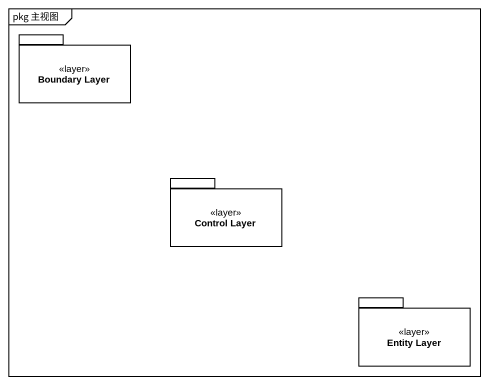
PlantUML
@startuml
mainframe pkg 主视图
package "Boundary Layer" as Boundary_Layer <<layer>> {
}
package "Control Layer" as Control_Layer <<layer>> {
}
package "Entity Layer" as Entity_Layer <<layer>> {
}
@enduml
